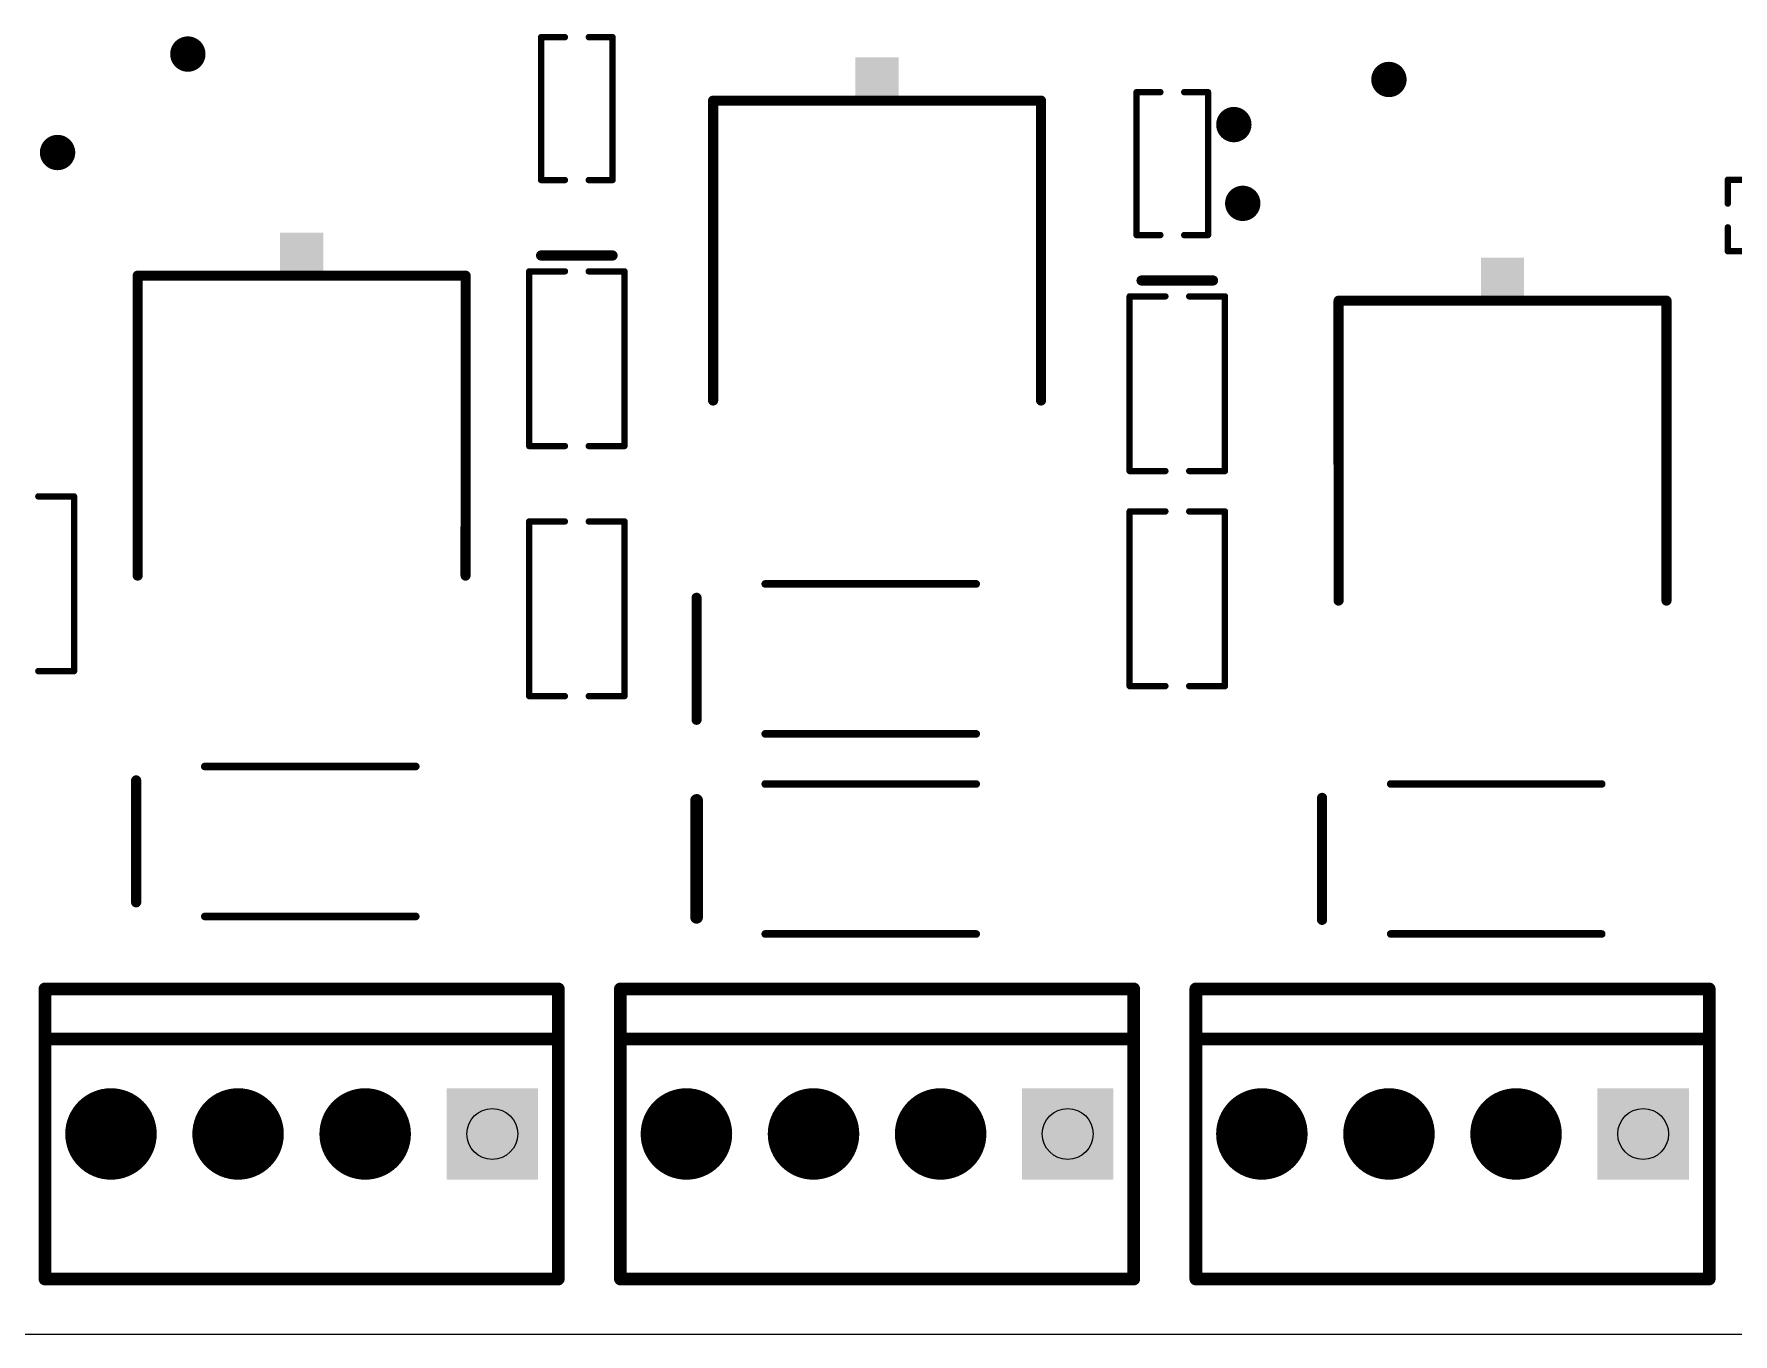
# Model space of a CAD drawing. Extents: x -132 to 146, y -142 to 112.
# Drawn here: x 27.15 to 61.11, y 0 to 25.99 of the extents above; entities that cross this region are included whole.
import ezdxf

# ---------------------------------------------------------------- set-up
doc = ezdxf.new("R2010")
doc.units = 0
for name, color, linetype in [('17', 82, 'CONTINUOUS'), ('18', 82, 'CONTINUOUS'), ('20', 7, 'CONTINUOUS'), ('21', 253, 'CONTINUOUS'), ('44', 253, 'CONTINUOUS')]:
    doc.layers.add(name, color=color, linetype=linetype)

# ---------------------------------------------------------------- blocks, each defined once
blk = doc.blocks.new('SQUAREP')
blk.add_solid([(-0.5, -0.5), (0.5, -0.5), (-0.5, 0.5), (0.5, 0.5)])
blk = doc.blocks.new('ROUNDP')
at = {"const_width": 0.5}
blk.add_lwpolyline([(0, -0.25, 1), (0, 0.25, 1), (0, -0.25)], format="xyb", dxfattribs=at)
blk = doc.blocks.new('RECT')
blk.add_solid([(-0.5, -0.5), (0.5, -0.5), (-0.5, 0.5), (0.5, 0.5)])
blk = doc.blocks.new('ROUNDV')
at = {"const_width": 0.5}
blk.add_lwpolyline([(0, -0.25, 1), (0, 0.25, 1), (0, -0.25)], format="xyb", dxfattribs=at)

msp = doc.modelspace()

# ---------------------------------------------------------------- linework, layer by layer
at = {"layer": '20'}
msp.add_line((0, 0), (146.05, 0), dxfattribs=at)
at = {"layer": '21'}
for points, const_width in [([(37.3174, 25.9288, 1), (37.2538, 25.9288)], 0.0635), ([(37.2856, 25.9606, 1), (37.2856, 25.8971)], 0.0635), ([(37.7619, 25.8971, 1), (37.7619, 25.9606)], 0.0635), ([(38.2381, 25.9606, 1), (38.2381, 25.8971)], 0.0635), ([(38.7462, 25.9288, 1), (38.6827, 25.9288)], 0.0635), ([(38.7144, 25.8971, 1), (38.7144, 25.9606)], 0.0635), ([(49.2174, 24.8288, 1), (49.1538, 24.8288)], 0.0635), ([(49.1856, 24.8605, 1), (49.1856, 24.7971)], 0.0635), ([(49.6619, 24.7971, 1), (49.6619, 24.8605)], 0.0635), ([(50.1381, 24.8605, 1), (50.1381, 24.7971)], 0.0635), ([(50.6462, 24.8288, 1), (50.5827, 24.8288)], 0.0635), ([(50.6144, 24.7971, 1), (50.6144, 24.8605)], 0.0635), ([(40.7738, 24.659, 1), (40.6722, 24.659)], 0.1016), ([(40.723, 24.7098, 1), (40.723, 24.6082)], 0.1016), ([(47.3278, 24.659, 1), (47.2262, 24.659)], 0.1016), ([(47.277, 24.6082, 1), (47.277, 24.7098)], 0.1016), ([(37.2538, 23.0712, 1), (37.3174, 23.0712)], 0.0635), ([(37.2856, 23.1029, 1), (37.2856, 23.0395)], 0.0635), ([(37.7619, 23.0395, 1), (37.7619, 23.1029)], 0.0635), ([(38.2381, 23.1029, 1), (38.2381, 23.0395)], 0.0635), ([(38.6827, 23.0712, 1), (38.7462, 23.0712)], 0.0635), ([(38.7144, 23.0395, 1), (38.7144, 23.1029)], 0.0635), ([(61.0335, 23.0789, 1), (60.9699, 23.0789)], 0.0635), ([(61.0017, 23.1106, 1), (61.0017, 23.0472)], 0.0635), ([(60.9699, 22.6026, 1), (61.0335, 22.6026)], 0.0635), ([(61.0335, 22.1264, 1), (60.9699, 22.1264)], 0.0635), ([(49.1538, 21.9712, 1), (49.2174, 21.9712)], 0.0635), ([(49.1856, 22.0029, 1), (49.1856, 21.9395)], 0.0635), ([(49.6619, 21.9395, 1), (49.6619, 22.0029)], 0.0635), ([(50.1381, 22.0029, 1), (50.1381, 21.9395)], 0.0635), ([(50.5827, 21.9712, 1), (50.6462, 21.9712)], 0.0635), ([(50.6144, 21.9395, 1), (50.6144, 22.0029)], 0.0635), ([(37.2856, 21.6146, 1), (37.2856, 21.513)], 0.1016), ([(38.7144, 21.513, 1), (38.7144, 21.6146)], 0.1016), ([(61.0017, 21.6819, 1), (61.0017, 21.6184)], 0.0635), ([(60.9699, 21.6501, 1), (61.0335, 21.6501)], 0.0635), ([(29.2738, 21.159, 1), (29.1722, 21.159)], 0.1016), ([(29.223, 21.2098, 1), (29.223, 21.1082)], 0.1016), ([(35.8278, 21.159, 1), (35.7262, 21.159)], 0.1016), ([(35.777, 21.1082, 1), (35.777, 21.2098)], 0.1016), ([(37.0793, 21.2463, 1), (37.0157, 21.2463)], 0.0635), ([(37.0475, 21.2781, 1), (37.0475, 21.2146)], 0.0635), ([(37.7619, 21.2146, 1), (37.7619, 21.2781)], 0.0635), ([(38.2381, 21.2781, 1), (38.2381, 21.2146)], 0.0635), ([(38.9843, 21.2463, 1), (38.9209, 21.2463)], 0.0635), ([(38.9526, 21.2146, 1), (38.9526, 21.2781)], 0.0635), ([(49.2856, 21.1146, 1), (49.2856, 21.013)], 0.1016), ([(50.7144, 21.013, 1), (50.7144, 21.1146)], 0.1016), ([(49.0793, 20.7463, 1), (49.0157, 20.7463)], 0.0635), ([(49.0475, 20.7781, 1), (49.0475, 20.7146)], 0.0635), ([(49.7619, 20.7146, 1), (49.7619, 20.7781)], 0.0635), ([(50.2381, 20.7781, 1), (50.2381, 20.7146)], 0.0635), ([(50.9843, 20.7463, 1), (50.9209, 20.7463)], 0.0635), ([(50.9526, 20.7146, 1), (50.9526, 20.7781)], 0.0635), ([(53.2738, 20.659, 1), (53.1722, 20.659)], 0.1016), ([(53.223, 20.7098, 1), (53.223, 20.6082)], 0.1016), ([(59.8278, 20.659, 1), (59.7262, 20.659)], 0.1016), ([(59.777, 20.6082, 1), (59.777, 20.7098)], 0.1016), ([(40.6726, 18.6646, 1), (40.7742, 18.6646)], 0.1016), ([(47.2258, 18.6646, 1), (47.3274, 18.6646)], 0.1016), ([(37.0157, 17.7537, 1), (37.0793, 17.7537)], 0.0635), ([(37.0475, 17.7855, 1), (37.0475, 17.722)], 0.0635), ([(37.7619, 17.722, 1), (37.7619, 17.7855)], 0.0635), ([(38.2381, 17.7856, 1), (38.2381, 17.7221)], 0.0635), ([(38.9208, 17.7538, 1), (38.9842, 17.7538)], 0.0635), ([(38.9525, 17.7221, 1), (38.9525, 17.7856)], 0.0635), ([(49.0475, 17.2855, 1), (49.0475, 17.222)], 0.0635), ([(49.7619, 17.222, 1), (49.7619, 17.2855)], 0.0635), ([(50.2381, 17.2856, 1), (50.2381, 17.2221)], 0.0635), ([(50.9525, 17.2221, 1), (50.9525, 17.2856)], 0.0635), ([(49.0157, 17.2537, 1), (49.0793, 17.2537)], 0.0635), ([(50.9208, 17.2538, 1), (50.9842, 17.2538)], 0.0635), ([(27.2381, 16.7781, 1), (27.2381, 16.7146)], 0.0635), ([(27.9843, 16.7463, 1), (27.9209, 16.7463)], 0.0635), ([(27.9526, 16.7146, 1), (27.9526, 16.7781)], 0.0635), ([(37.0793, 16.2463, 1), (37.0157, 16.2463)], 0.0635), ([(37.0475, 16.2781, 1), (37.0475, 16.2146)], 0.0635), ([(37.7619, 16.2146, 1), (37.7619, 16.2781)], 0.0635), ([(38.2381, 16.2781, 1), (38.2381, 16.2146)], 0.0635), ([(38.9843, 16.2463, 1), (38.9209, 16.2463)], 0.0635), ([(38.9526, 16.2146, 1), (38.9526, 16.2781)], 0.0635), ([(49.0793, 16.4463, 1), (49.0157, 16.4463)], 0.0635), ([(49.0475, 16.478, 1), (49.0475, 16.4146)], 0.0635), ([(49.7619, 16.4146, 1), (49.7619, 16.478)], 0.0635), ([(50.2381, 16.478, 1), (50.2381, 16.4146)], 0.0635), ([(50.9843, 16.4463, 1), (50.9209, 16.4463)], 0.0635), ([(50.9526, 16.4146, 1), (50.9526, 16.478)], 0.0635), ([(29.1726, 15.1646, 1), (29.2742, 15.1646)], 0.1016), ([(35.7258, 15.1646, 1), (35.8274, 15.1646)], 0.1016), ([(41.7648, 15.0353, 1), (41.7648, 14.9591)], 0.0762), ([(45.9812, 14.9591, 1), (45.9812, 15.0353)], 0.0762), ([(40.444, 14.7192, 1), (40.3424, 14.7192)], 0.1016), ([(53.1726, 14.6646, 1), (53.2742, 14.6646)], 0.1016), ([(59.7258, 14.6646, 1), (59.8274, 14.6646)], 0.1016), ([(27.2381, 13.2856, 1), (27.2381, 13.222)], 0.0635), ([(27.9208, 13.2538, 1), (27.9842, 13.2538)], 0.0635), ([(27.9525, 13.222, 1), (27.9525, 13.2856)], 0.0635), ([(49.0157, 12.9537, 1), (49.0793, 12.9537)], 0.0635), ([(49.0475, 12.9855, 1), (49.0475, 12.922)], 0.0635), ([(49.7619, 12.922, 1), (49.7619, 12.9855)], 0.0635), ([(50.2381, 12.9856, 1), (50.2381, 12.9221)], 0.0635), ([(50.9208, 12.9538, 1), (50.9842, 12.9538)], 0.0635), ([(50.9525, 12.9221, 1), (50.9525, 12.9856)], 0.0635), ([(37.0475, 12.7855, 1), (37.0475, 12.7219)], 0.0635), ([(37.0157, 12.7537, 1), (37.0793, 12.7537)], 0.0635), ([(37.7619, 12.7219, 1), (37.7619, 12.7855)], 0.0635), ([(38.2381, 12.7856, 1), (38.2381, 12.722)], 0.0635), ([(38.9208, 12.7538, 1), (38.9842, 12.7538)], 0.0635), ([(38.9525, 12.722, 1), (38.9525, 12.7856)], 0.0635), ([(40.3424, 12.2808, 1), (40.444, 12.2808)], 0.1016), ([(41.7648, 12.0369, 1), (41.7648, 11.9607)], 0.0762), ([(45.9812, 11.9607, 1), (45.9812, 12.0369)], 0.0762), ([(30.5648, 11.3853, 1), (30.5648, 11.3091)], 0.0762), ([(34.7812, 11.3091, 1), (34.7812, 11.3853)], 0.0762), ([(29.244, 11.0692, 1), (29.1424, 11.0692)], 0.1016), ([(41.7648, 11.0353, 1), (41.7648, 10.9591)], 0.0762), ([(45.9812, 10.9591, 1), (45.9812, 11.0353)], 0.0762), ([(54.2648, 11.0353, 1), (54.2648, 10.9591)], 0.0762), ([(58.4812, 10.9591, 1), (58.4812, 11.0353)], 0.0762), ([(40.4567, 10.6684, 1), (40.3297, 10.6684)], 0.127), ([(52.944, 10.7192, 1), (52.8424, 10.7192)], 0.1016), ([(29.1424, 8.6308, 1), (29.244, 8.6308)], 0.1016), ([(30.5648, 8.3869, 1), (30.5648, 8.3107)], 0.0762), ([(34.7812, 8.3107, 1), (34.7812, 8.3869)], 0.0762), ([(40.3297, 8.3316, 1), (40.4567, 8.3316)], 0.127), ([(52.8424, 8.2808, 1), (52.944, 8.2808)], 0.1016), ([(41.7648, 8.0369, 1), (41.7648, 7.9607)], 0.0762), ([(45.9812, 7.9607, 1), (45.9812, 8.0369)], 0.0762), ([(54.2648, 8.0369, 1), (54.2648, 7.9607)], 0.0762), ([(58.4812, 7.9607, 1), (58.4812, 8.0369)], 0.0762), ([(27.37, 6.9635, 1), (27.37, 6.8365)], 0.127), ([(27.4335, 6.9, 1), (27.3065, 6.9)], 0.127), ([(37.6935, 6.9, 1), (37.5665, 6.9)], 0.127), ([(37.63, 6.8365, 1), (37.63, 6.9635)], 0.127), ([(38.87, 6.9635, 1), (38.87, 6.8365)], 0.127), ([(38.9335, 6.9, 1), (38.8065, 6.9)], 0.127), ([(49.1935, 6.9, 1), (49.0665, 6.9)], 0.127), ([(49.13, 6.8365, 1), (49.13, 6.9635)], 0.127), ([(50.37, 6.9635, 1), (50.37, 6.8365)], 0.127), ([(50.4335, 6.9, 1), (50.3065, 6.9)], 0.127), ([(60.6935, 6.9, 1), (60.5665, 6.9)], 0.127), ([(60.63, 6.8365, 1), (60.63, 6.9635)], 0.127), ([(27.4335, 5.9, 1), (27.3065, 5.9)], 0.127), ([(27.37, 5.9635, 1), (27.37, 5.8365)], 0.127), ([(27.3065, 5.9, 1), (27.4335, 5.9)], 0.127), ([(37.6935, 5.9, 1), (37.5665, 5.9)], 0.127), ([(37.5665, 5.9, 1), (37.6935, 5.9)], 0.127), ([(37.63, 5.8365, 1), (37.63, 5.9635)], 0.127), ([(38.9335, 5.9, 1), (38.8065, 5.9)], 0.127), ([(38.87, 5.9635, 1), (38.87, 5.8365)], 0.127), ([(38.8065, 5.9, 1), (38.9335, 5.9)], 0.127), ([(49.1935, 5.9, 1), (49.0665, 5.9)], 0.127), ([(49.0665, 5.9, 1), (49.1935, 5.9)], 0.127), ([(49.13, 5.8365, 1), (49.13, 5.9635)], 0.127), ([(50.4335, 5.9, 1), (50.3065, 5.9)], 0.127), ([(50.37, 5.9635, 1), (50.37, 5.8365)], 0.127), ([(50.3065, 5.9, 1), (50.4335, 5.9)], 0.127), ([(60.6935, 5.9, 1), (60.5665, 5.9)], 0.127), ([(60.5665, 5.9, 1), (60.6935, 5.9)], 0.127), ([(60.63, 5.8365, 1), (60.63, 5.9635)], 0.127), ([(27.37, 1.1635, 1), (27.37, 1.0365)], 0.127), ([(27.3065, 1.1, 1), (27.4335, 1.1)], 0.127), ([(37.5665, 1.1, 1), (37.6935, 1.1)], 0.127), ([(37.63, 1.0365, 1), (37.63, 1.1635)], 0.127), ([(38.87, 1.1635, 1), (38.87, 1.0365)], 0.127), ([(38.8065, 1.1, 1), (38.9335, 1.1)], 0.127), ([(49.0665, 1.1, 1), (49.1935, 1.1)], 0.127), ([(49.13, 1.0365, 1), (49.13, 1.1635)], 0.127), ([(50.37, 1.1635, 1), (50.37, 1.0365)], 0.127), ([(50.3065, 1.1, 1), (50.4335, 1.1)], 0.127), ([(60.5665, 1.1, 1), (60.6935, 1.1)], 0.127), ([(60.63, 1.0365, 1), (60.63, 1.1635)], 0.127)]:
    msp.add_lwpolyline(points, format="xyb", dxfattribs=dict(at, const_width=const_width))
for points, const_width in [([(37.2856, 23.0712), (37.2856, 25.9288)], 0.127), ([(37.2856, 25.9288), (37.7619, 25.9288)], 0.127), ([(38.7144, 25.9288), (38.2381, 25.9288)], 0.127), ([(38.7144, 23.0712), (38.7144, 25.9288)], 0.127), ([(49.6619, 24.8288), (49.1856, 24.8288)], 0.127), ([(49.1856, 24.8288), (49.1856, 21.9712)], 0.127), ([(50.1381, 24.8288), (50.6144, 24.8288)], 0.127), ([(50.6144, 24.8288), (50.6144, 21.9712)], 0.127), ([(40.7234, 18.6646), (40.723, 24.659)], 0.2032), ([(40.723, 24.659), (47.277, 24.659)], 0.2032), ([(47.277, 24.659), (47.2766, 18.6646)], 0.2032), ([(37.7619, 23.0712), (37.2856, 23.0712)], 0.127), ([(38.2381, 23.0712), (38.7144, 23.0712)], 0.127), ([(61.0017, 22.6026), (61.0017, 23.0789)], 0.127), ([(61.0017, 23.0789), (63.8593, 23.0789)], 0.127), ([(61.0017, 22.1264), (61.0017, 21.6501)], 0.127), ([(49.1856, 21.9712), (49.6619, 21.9712)], 0.127), ([(50.6144, 21.9712), (50.1381, 21.9712)], 0.127), ([(38.7144, 21.5638), (37.2856, 21.5638)], 0.2032), ([(61.0017, 21.6501), (63.8593, 21.6501)], 0.127), ([(29.2234, 15.1646), (29.223, 21.159)], 0.2032), ([(29.223, 21.159), (35.777, 21.159)], 0.2032), ([(35.777, 21.159), (35.7766, 15.1646)], 0.2032), ([(37.0475, 17.7537), (37.0475, 21.2463)], 0.127), ([(37.0475, 21.2463), (37.7619, 21.2463)], 0.127), ([(38.2381, 21.2463), (38.9526, 21.2463)], 0.127), ([(38.9526, 21.2463), (38.9525, 17.7538)], 0.127), ([(50.7144, 21.0638), (49.2856, 21.0638)], 0.2032), ([(49.0475, 17.2537), (49.0475, 20.7463)], 0.127), ([(49.0475, 20.7463), (49.7619, 20.7463)], 0.127), ([(50.2381, 20.7463), (50.9526, 20.7463)], 0.127), ([(50.9526, 20.7463), (50.9525, 17.2538)], 0.127), ([(53.2234, 14.6646), (53.223, 20.659)], 0.2032), ([(53.223, 20.659), (59.777, 20.659)], 0.2032), ([(59.777, 20.659), (59.7766, 14.6646)], 0.2032), ([(37.7619, 17.7537), (37.0475, 17.7537)], 0.127), ([(38.9525, 17.7538), (38.2381, 17.7538)], 0.127), ([(49.7619, 17.2537), (49.0475, 17.2537)], 0.127), ([(50.9525, 17.2538), (50.2381, 17.2538)], 0.127), ([(27.2381, 16.7463), (27.9526, 16.7463)], 0.127), ([(27.9526, 16.7463), (27.9525, 13.2538)], 0.127), ([(37.0475, 12.7537), (37.0475, 16.2463)], 0.127), ([(37.0475, 16.2463), (37.7619, 16.2463)], 0.127), ([(38.2381, 16.2463), (38.9526, 16.2463)], 0.127), ([(38.9526, 16.2463), (38.9525, 12.7538)], 0.127), ([(49.0475, 12.9537), (49.0475, 16.4463)], 0.127), ([(49.0475, 16.4463), (49.7619, 16.4463)], 0.127), ([(50.2381, 16.4463), (50.9526, 16.4463)], 0.127), ([(50.9526, 16.4463), (50.9525, 12.9538)], 0.127), ([(41.7648, 14.9972), (45.9812, 14.9972)], 0.1524), ([(40.3932, 14.7192), (40.3932, 12.2808)], 0.2032), ([(27.9525, 13.2538), (27.2381, 13.2538)], 0.127), ([(49.7619, 12.9537), (49.0475, 12.9537)], 0.127), ([(50.9525, 12.9538), (50.2381, 12.9538)], 0.127), ([(37.7619, 12.7537), (37.0475, 12.7537)], 0.127), ([(38.9525, 12.7538), (38.2381, 12.7538)], 0.127), ([(45.9812, 11.9988), (41.7648, 11.9988)], 0.1524), ([(30.5648, 11.3472), (34.7812, 11.3472)], 0.1524), ([(29.1932, 11.0692), (29.1932, 8.6308)], 0.2032), ([(41.7648, 10.9972), (45.9812, 10.9972)], 0.1524), ([(54.2648, 10.9972), (58.4812, 10.9972)], 0.1524), ([(40.3932, 10.6684), (40.3932, 8.3316)], 0.254), ([(52.8932, 10.7192), (52.8932, 8.2808)], 0.2032), ([(34.7812, 8.3488), (30.5648, 8.3488)], 0.1524), ([(45.9812, 7.9988), (41.7648, 7.9988)], 0.1524), ([(58.4812, 7.9988), (54.2648, 7.9988)], 0.1524), ([(27.37, 6.9), (37.63, 6.9)], 0.254), ([(27.37, 5.9), (27.37, 6.9)], 0.254), ([(37.63, 6.9), (37.63, 5.9)], 0.254), ([(38.87, 6.9), (49.13, 6.9)], 0.254), ([(38.87, 5.9), (38.87, 6.9)], 0.254), ([(49.13, 6.9), (49.13, 5.9)], 0.254), ([(50.37, 6.9), (60.63, 6.9)], 0.254), ([(50.37, 5.9), (50.37, 6.9)], 0.254), ([(60.63, 6.9), (60.63, 5.9)], 0.254), ([(27.37, 1.1), (27.37, 5.9)], 0.254), ([(27.37, 5.9), (37.63, 5.9)], 0.254), ([(37.63, 5.9), (37.63, 1.1)], 0.254), ([(38.87, 1.1), (38.87, 5.9)], 0.254), ([(38.87, 5.9), (49.13, 5.9)], 0.254), ([(49.13, 5.9), (49.13, 1.1)], 0.254), ([(50.37, 1.1), (50.37, 5.9)], 0.254), ([(50.37, 5.9), (60.63, 5.9)], 0.254), ([(60.63, 5.9), (60.63, 1.1)], 0.254), ([(37.63, 1.1), (27.37, 1.1)], 0.254), ([(49.13, 1.1), (38.87, 1.1)], 0.254), ([(60.63, 1.1), (50.37, 1.1)], 0.254)]:
    msp.add_lwpolyline(points, dxfattribs=dict(at, const_width=const_width))
at = {"layer": '44'}
for centre, radius in [((30.226, 25.5905), 0.15), ((54.229, 25.0825), 0.15), ((51.1302, 24.1808), 0.15), ((27.6225, 23.622), 0.15), ((51.308, 22.606), 0.15), ((28.69, 4), 0.508), ((31.23, 4), 0.508), ((33.77, 4), 0.508), ((36.31, 4), 0.508), ((40.19, 4), 0.508), ((42.73, 4), 0.508), ((45.27, 4), 0.508), ((47.81, 4), 0.508), ((51.69, 4), 0.508), ((54.23, 4), 0.508), ((56.77, 4), 0.508), ((59.31, 4), 0.508)]:
    msp.add_circle(centre, radius, dxfattribs=at)

# ---------------------------------------------------------------- block references
at = {"layer": '17', "xscale": 1.8288, "yscale": 1.8288}
for name, p in [('ROUNDP', (28.69, 4)), ('ROUNDP', (28.69, 4)), ('ROUNDP', (31.23, 4)), ('ROUNDP', (31.23, 4)), ('ROUNDP', (33.77, 4)), ('ROUNDP', (33.77, 4)), ('SQUAREP', (36.31, 4)), ('SQUAREP', (36.31, 4)), ('ROUNDP', (40.19, 4)), ('ROUNDP', (40.19, 4)), ('ROUNDP', (42.73, 4)), ('ROUNDP', (42.73, 4)), ('ROUNDP', (45.27, 4)), ('ROUNDP', (45.27, 4)), ('SQUAREP', (47.81, 4)), ('SQUAREP', (47.81, 4)), ('ROUNDP', (51.69, 4)), ('ROUNDP', (51.69, 4)), ('ROUNDP', (54.23, 4)), ('ROUNDP', (54.23, 4)), ('ROUNDP', (56.77, 4)), ('ROUNDP', (56.77, 4)), ('SQUAREP', (59.31, 4)), ('SQUAREP', (59.31, 4))]:
    msp.add_blockref(name, p, dxfattribs=at)
at = {"layer": '18', "xscale": 0.7064, "yscale": 0.7064}
for p in [(30.226, 25.5905), (54.229, 25.0825), (51.1302, 24.1808), (27.6225, 23.622), (51.308, 22.606)]:
    msp.add_blockref('ROUNDV', p, dxfattribs=at)
at = {"layer": '21', "xscale": 0.8636, "yscale": 0.762, "rotation": 180}
for p in [(44, 25.1416), (32.5, 21.6416), (56.5, 21.1416)]:
    msp.add_blockref('RECT', p, dxfattribs=at)

doc.saveas('drawing.dxf')
